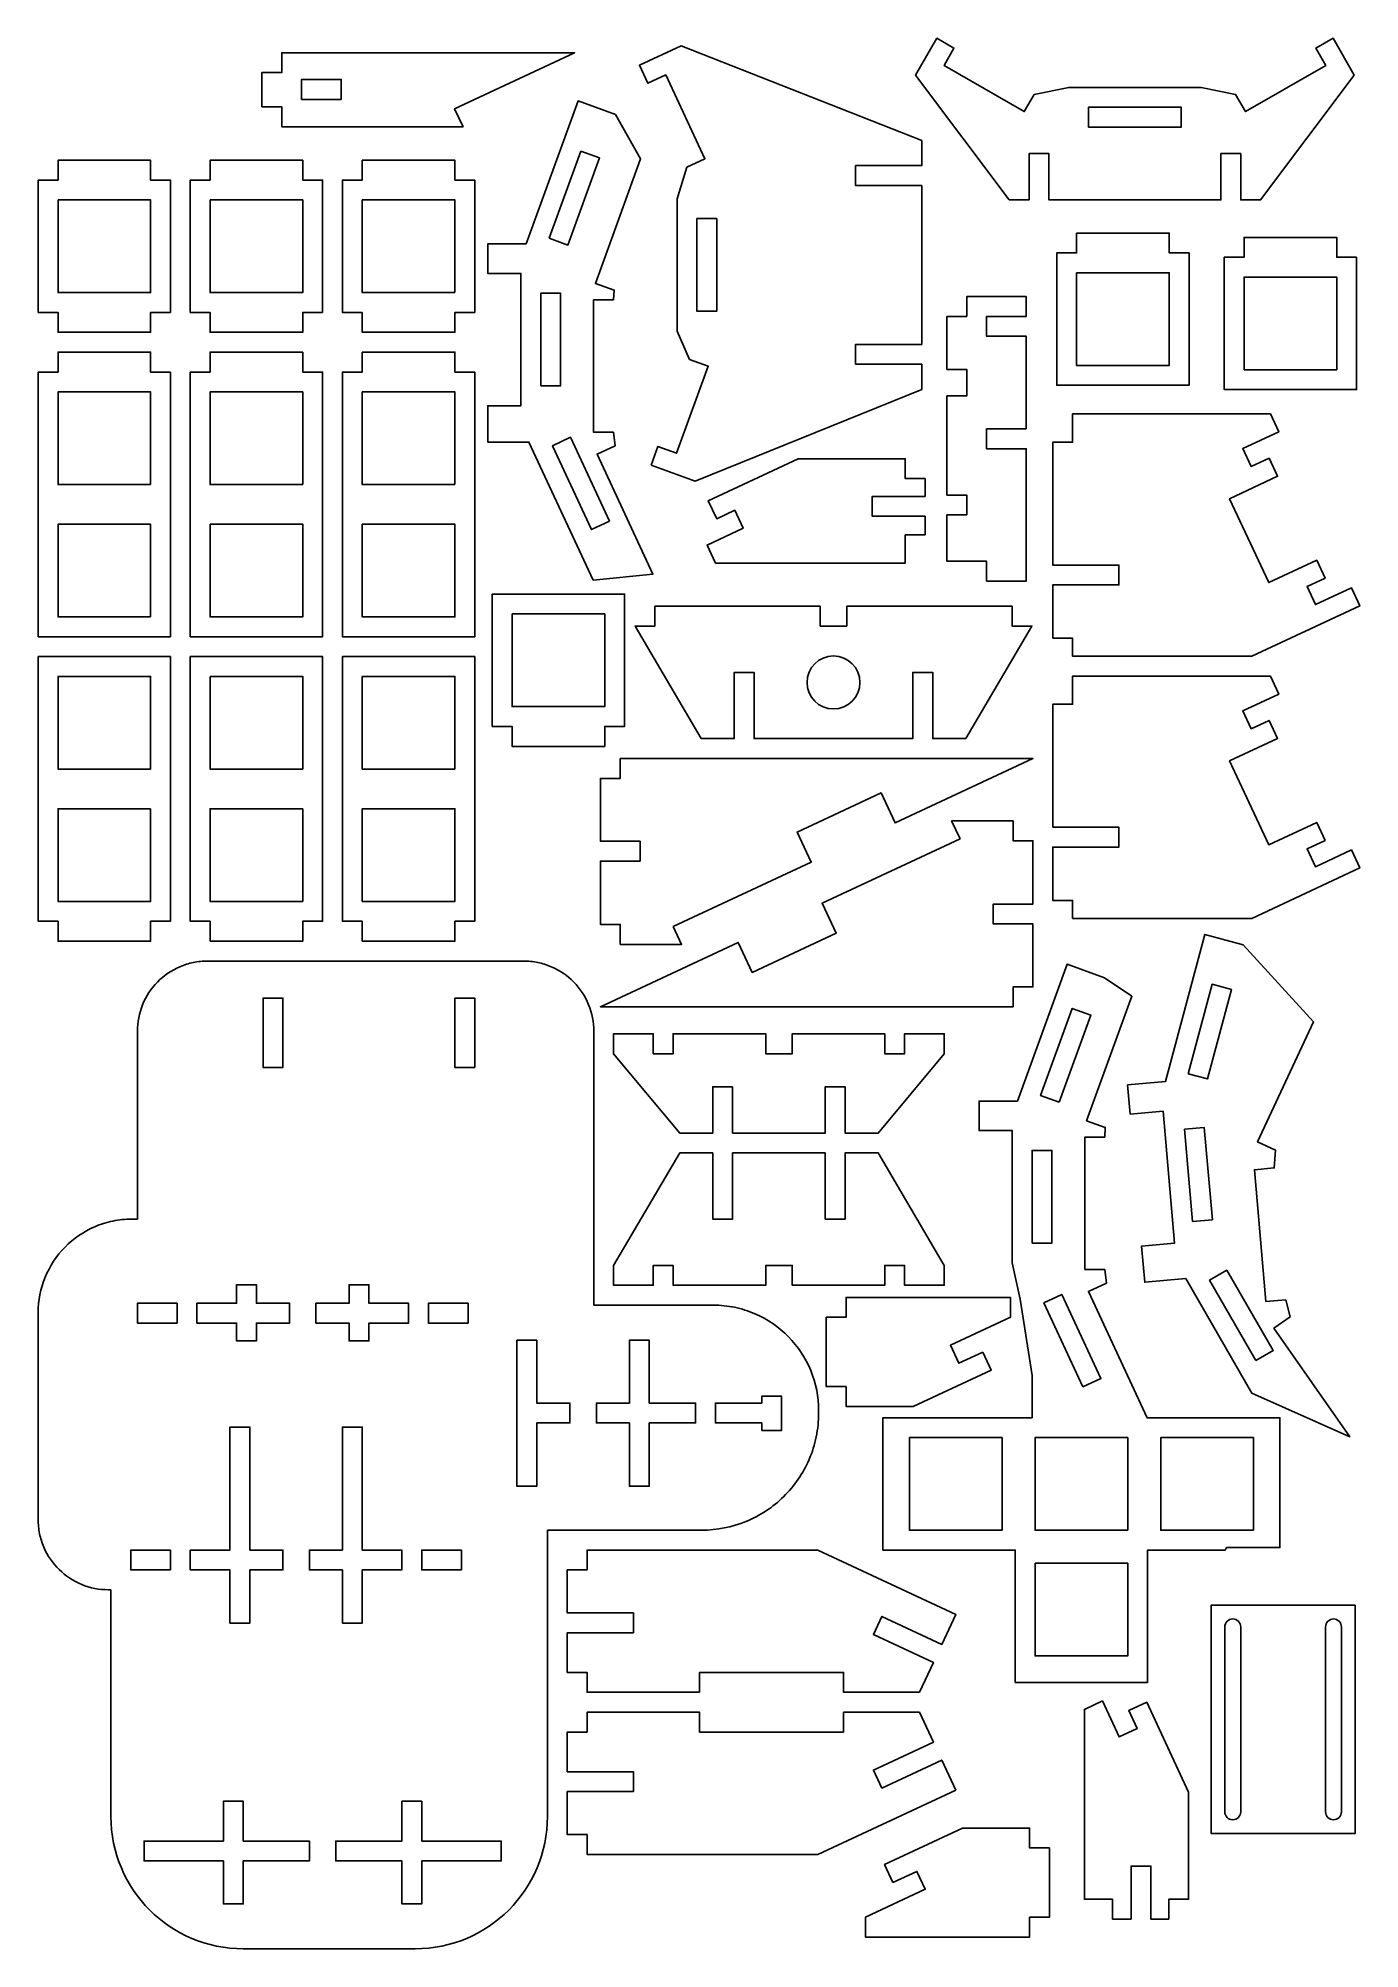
# Model space of a CAD drawing. Header units: millimetres. Extents: x -205 to -5, y -294 to -6.
import ezdxf

# ---------------------------------------------------------------- set-up
doc = ezdxf.new("R2010")
doc.units = ezdxf.units.MM
doc.layers.get('0').update_dxf_attribs({"linetype": 'CONTINUOUS'})

msp = doc.modelspace()

# ---------------------------------------------------------------- linework, layer by layer
for p, q in [((-131.61, -145), (-179.39, -145)), ((-131.61, -145), (-179.39, -145)), ((-190, -155.61), (-190, -184)), ((-190, -184), (-190, -155.61)), ((-121, -197), (-121, -155.61)), ((-121, -197), (-121, -155.61)), ((-190, -184), (-190.86, -184)), ((-190.86, -184), (-190, -184)), ((-205, -198.14), (-205, -229.39)), ((-205, -229.39), (-205, -198.14)), ((-102.91, -197), (-121, -197)), ((-102.91, -197), (-121, -197)), ((-87, -213.32), (-87, -212.91)), ((-87, -213.32), (-87, -212.91)), ((-128, -274.25), (-128, -231)), ((-128, -231), (-104.68, -231)), ((-128, -231), (-104.68, -231)), ((-128, -274.25), (-128, -231)), ((-194.39, -240), (-194, -240)), ((-194, -240), (-194.39, -240)), ((-194, -240), (-194, -274.25)), ((-194, -274.25), (-194, -240)), ((-174, -294.25), (-148, -294.25)), ((-148, -294.25), (-174, -294.25))]:
    msp.add_line(p, q)
for points in [[(-6.01, -11.13), (-9.23, -5.56), (-11.82, -7.06), (-10.32, -9.66), (-22.45, -16.66), (-23.95, -14.06), (-29.18, -13), (-49.18, -13), (-54.41, -14.06), (-55.91, -16.66), (-68.04, -9.66), (-66.54, -7.06), (-69.13, -5.56), (-72.35, -11.13), (-58.18, -30), (-55.18, -30), (-55.18, -23), (-52.18, -23), (-52.18, -30), (-26.18, -30), (-26.18, -23), (-23.18, -23), (-23.18, -30), (-20.18, -30)], [(-140.77, -18.93), (-168.18, -18.93), (-168.18, -15.93), (-171.18, -15.93), (-171.18, -10.76), (-168.18, -10.76), (-168.18, -7.76), (-123.91, -7.76), (-142.04, -16.21)], [(-112.34, -70.07), (-105.66, -72.5), (-71.41, -58.63), (-71.41, -54.82), (-81.41, -54.82), (-81.41, -51.82), (-71.41, -51.82), (-71.41, -27.82), (-81.41, -27.82), (-81.41, -24.82), (-71.41, -24.82), (-71.41, -21.04), (-107.8, -6.71), (-114.1, -9.64), (-112.83, -12.36), (-110.11, -11.1), (-104.2, -23.78), (-106.92, -25.05), (-108.41, -29.82), (-108.41, -49.82), (-106.52, -54.1), (-103.7, -55.12), (-108.49, -68.28), (-111.31, -67.25)], [(-165.18, -14.8), (-159.18, -14.8), (-159.18, -11.8), (-165.18, -11.8)], [(-131.23, -36.64), (-123.36, -15.03), (-117.73, -17.08), (-113.91, -23.81), (-120.75, -42.61), (-117.94, -43.63), (-118.02, -45.09), (-121.02, -45.09), (-121.02, -65.09), (-118.02, -65.09), (-117.78, -67.14), (-120.5, -68.41), (-112.05, -86.53), (-121.08, -87.43), (-130.8, -66.58), (-137.02, -66.58), (-137.02, -61.09), (-132.02, -61.09), (-132.02, -41.09), (-137.02, -41.09), (-137.02, -36.64)], [(-46.18, -16), (-46.18, -19), (-32.18, -19), (-32.18, -16)], [(-127.73, -35.79), (-124.91, -36.82), (-120.12, -23.66), (-122.94, -22.63)], [(-185, -47), (-188, -47), (-188, -50), (-202, -50), (-202, -47), (-205, -47), (-205, -27), (-202, -27), (-202, -24), (-188, -24), (-188, -27), (-185, -27)], [(-162, -47), (-162, -27), (-165, -27), (-165, -24), (-179, -24), (-179, -27), (-182, -27), (-182, -47), (-179, -47), (-179, -50), (-165, -50), (-165, -47)], [(-156, -47), (-159, -47), (-159, -27), (-156, -27), (-156, -24), (-142, -24), (-142, -27), (-139, -27), (-139, -47), (-142, -47), (-142, -50), (-156, -50)], [(-202, -30), (-202, -44), (-188, -44), (-188, -30)], [(-179, -30), (-179, -44), (-165, -44), (-165, -30)], [(-142, -44), (-142, -30), (-156, -30), (-156, -44)], [(-102.41, -32.82), (-105.41, -32.82), (-105.41, -46.82), (-102.41, -46.82)], [(-48, -35), (-34, -35), (-34, -38), (-31, -38), (-31, -58), (-51, -58), (-51, -38), (-48, -38)], [(-5.67, -38.65), (-5.67, -58.65), (-25.67, -58.65), (-25.67, -38.65), (-22.67, -38.65), (-22.67, -35.65), (-8.67, -35.65), (-8.67, -38.65)], [(-48, -41), (-48, -55), (-34, -55), (-34, -41)], [(-22.67, -55.65), (-8.67, -55.65), (-8.67, -41.65), (-22.67, -41.65)], [(-129.02, -58.09), (-126.02, -58.09), (-126.02, -44.09), (-129.02, -44.09)], [(-55.6, -64.6), (-55.6, -50.6), (-61.6, -50.6), (-61.6, -47.6), (-55.6, -47.6), (-55.6, -44.6), (-64.6, -44.6), (-64.6, -47.6), (-67.6, -47.6), (-67.6, -55.6), (-64.6, -55.6), (-64.6, -59.6), (-67.6, -59.6), (-67.6, -74.6), (-64.6, -74.6), (-64.6, -77.6), (-67.6, -77.6), (-67.6, -84.6), (-61.6, -84.6), (-61.6, -87.6), (-55.6, -87.6), (-55.6, -67.6), (-61.6, -67.6), (-61.6, -64.6)], [(-185, -56), (-188, -56), (-188, -53), (-202, -53), (-202, -56), (-205, -56), (-205, -96), (-185, -96)], [(-165, -53), (-165, -56), (-162, -56), (-162, -96), (-182, -96), (-182, -56), (-179, -56), (-179, -53)], [(-156, -53), (-142, -53), (-142, -56), (-139, -56), (-139, -96), (-159, -96), (-159, -56), (-156, -56)], [(-188, -73), (-188, -59), (-202, -59), (-202, -73)], [(-165, -73), (-165, -59), (-179, -59), (-179, -73)], [(-142, -73), (-142, -59), (-156, -59), (-156, -73)], [(-51.6, -96.22), (-51.6, -88.18), (-41.6, -88.18), (-41.6, -85.18), (-51.6, -85.18), (-51.6, -66.6), (-48.6, -66.6), (-48.6, -62.33), (-18.7, -62.33), (-17.43, -65.05), (-22.87, -67.58), (-21.6, -70.3), (-18.89, -69.04), (-17.62, -71.75), (-24.87, -75.14), (-18.95, -87.82), (-11.7, -84.44), (-10.43, -87.16), (-13.15, -88.43), (-11.88, -91.15), (-6.45, -88.61), (-5.18, -91.33), (-21.49, -98.94), (-48.6, -98.94), (-48.6, -96.22)], [(-118.6, -78.55), (-124.51, -65.86), (-127.23, -67.13), (-121.32, -79.82)], [(-73.9, -80.6), (-70.9, -80.6), (-70.9, -77.8), (-78.9, -77.8), (-78.9, -74.8), (-70.9, -74.8), (-70.9, -72.1), (-73.9, -72.1), (-73.9, -69.1), (-90.08, -69.1), (-103.68, -75.44), (-102.41, -78.16), (-99.69, -76.89), (-98.42, -79.61), (-103.86, -82.15), (-102.59, -84.87), (-73.9, -84.87)], [(-188, -93), (-188, -79), (-202, -79), (-202, -93)], [(-179, -79), (-179, -93), (-165, -93), (-165, -79)], [(-156, -79), (-156, -93), (-142, -93), (-142, -79)], [(-136.34, -109.56), (-133.34, -109.56), (-133.34, -112.56), (-119.34, -112.56), (-119.34, -109.56), (-116.34, -109.56), (-116.34, -89.56), (-136.34, -89.56)], [(-86.76, -91.4), (-111.76, -91.4), (-111.76, -94.4), (-114.76, -94.4), (-104.76, -111.4), (-99.76, -111.4), (-99.76, -101.4), (-96.76, -101.4), (-96.76, -111.4), (-72.76, -111.4), (-72.76, -101.4), (-69.76, -101.4), (-69.76, -111.4), (-64.76, -111.4), (-54.76, -94.4), (-57.76, -94.4), (-57.76, -91.4), (-82.76, -91.4), (-82.76, -94.4), (-86.76, -94.4)], [(-133.34, -92.56), (-133.34, -106.56), (-119.34, -106.56), (-119.34, -92.56)], [(-185, -99), (-205, -99), (-205, -139), (-202, -139), (-202, -142), (-188, -142), (-188, -139), (-185, -139)], [(-179, -142), (-179, -139), (-182, -139), (-182, -99), (-162, -99), (-162, -139), (-165, -139), (-165, -142)], [(-156, -142), (-142, -142), (-142, -139), (-139, -139), (-139, -99), (-159, -99), (-159, -139), (-156, -139)], [(-188, -116), (-188, -102), (-202, -102), (-202, -116)], [(-179, -102), (-179, -116), (-165, -116), (-165, -102)], [(-142, -116), (-142, -102), (-156, -102), (-156, -116)], [(-51.6, -124.79), (-51.6, -106.21), (-48.6, -106.21), (-48.6, -101.94), (-18.7, -101.94), (-17.43, -104.66), (-22.87, -107.19), (-21.6, -109.91), (-18.89, -108.64), (-17.62, -111.36), (-24.87, -114.74), (-18.95, -127.43), (-11.7, -124.05), (-10.43, -126.77), (-13.15, -128.04), (-11.88, -130.76), (-6.45, -128.22), (-5.18, -130.94), (-21.49, -138.55), (-48.6, -138.55), (-48.6, -135.83), (-51.6, -135.83), (-51.6, -127.79), (-41.6, -127.79), (-41.6, -124.79)], [(-108.98, -139.76), (-107.71, -142.48), (-117, -142.48), (-117, -139.48), (-120, -139.48), (-120, -129.9), (-114, -129.9), (-114, -126.9), (-120, -126.9), (-120, -117.4), (-117, -117.4), (-117, -114.4), (-54.6, -114.4), (-75.44, -124.12), (-77.56, -119.59), (-90.25, -125.51), (-88.13, -130.04)], [(-188, -122), (-202, -122), (-202, -136), (-188, -136)], [(-165, -122), (-179, -122), (-179, -136), (-165, -136)], [(-156, -136), (-142, -136), (-142, -122), (-156, -122)], [(-65.62, -126.54), (-86.47, -136.26), (-84.35, -140.79), (-97.04, -146.71), (-99.15, -142.18), (-120, -151.9), (-57.6, -151.9), (-57.6, -148.9), (-54.6, -148.9), (-54.6, -139.4), (-60.6, -139.4), (-60.6, -136.4), (-54.6, -136.4), (-54.6, -126.82), (-57.6, -126.82), (-57.6, -123.82), (-66.89, -123.82)], [(-16.38, -196.19), (-15.71, -198.78), (-18.17, -200.5), (-6.7, -216.88), (-21.5, -210.31), (-31.5, -192.99), (-37.69, -193.53), (-38.17, -188.06), (-33.19, -187.62), (-34.93, -167.7), (-39.91, -168.13), (-40.3, -163.71), (-34.54, -163.2), (-28.59, -140.98), (-22.79, -142.54), (-12.18, -154.2), (-20.63, -172.34), (-17.92, -173.6), (-18.12, -176.27), (-21.11, -176.53), (-19.37, -196.45)], [(-25.35, -233.64), (-17.27, -233.64), (-17.27, -214), (-37.33, -214), (-46.22, -194.93), (-43.5, -193.66), (-43.74, -191.61), (-46.74, -191.61), (-46.74, -171.61), (-43.74, -171.61), (-43.66, -170.15), (-46.48, -169.13), (-39.64, -150.33), (-43.79, -147.54), (-49.43, -145.49), (-56.95, -166.16), (-62.74, -166.16), (-62.74, -170.61), (-57.74, -170.61), (-57.74, -190.61), (-56.52, -196.1), (-54.74, -207.61), (-54.74, -214), (-57.28, -214), (-57.28, -214), (-77.27, -214), (-77.27, -234), (-57.27, -234), (-57.27, -254), (-37.27, -254), (-37.27, -234), (-25.52, -234)], [(-31.12, -162.05), (-28.23, -162.82), (-24.6, -149.3), (-27.5, -148.52)], [(-168, -150.61), (-171, -150.61), (-171, -161.08), (-168, -161.08)], [(-171, -150.61), (-171, -161.08), (-168, -161.08), (-168, -150.61)], [(-142, -150.61), (-142, -161.08), (-139, -161.08), (-139, -150.61)], [(-142, -161.08), (-139, -161.08), (-139, -150.61), (-142, -150.61)], [(-50.63, -166.33), (-45.84, -153.18), (-48.66, -152.15), (-53.45, -165.31)], [(-100, -164), (-103, -164), (-103, -171), (-108, -171), (-118, -159), (-118, -156), (-112, -156), (-112, -159), (-109, -159), (-109, -156), (-95, -156), (-95, -159), (-91, -159), (-91, -156), (-77, -156), (-77, -159), (-74, -159), (-74, -156), (-68, -156), (-68, -159), (-78, -171), (-83, -171), (-83, -164), (-86, -164), (-86, -171), (-100, -171)], [(-27.47, -184.11), (-28.69, -170.16), (-31.68, -170.43), (-30.46, -184.37)], [(-86, -174), (-100, -174), (-100, -184), (-103, -184), (-103, -174), (-108, -174), (-118, -191), (-118, -194), (-112, -194), (-112, -191), (-109, -191), (-109, -194), (-95, -194), (-95, -191), (-91, -191), (-91, -194), (-77, -194), (-77, -191), (-74, -191), (-74, -194), (-68, -194), (-68, -191), (-78, -174), (-83, -174), (-83, -184), (-86, -184)], [(-54.74, -187.61), (-51.74, -187.61), (-51.74, -173.61), (-54.74, -173.61)], [(-20.9, -205.35), (-18.3, -203.85), (-25.3, -191.72), (-27.9, -193.22)], [(-172, -202.4), (-172, -199.71), (-167, -199.71), (-167, -196.71), (-172, -196.71), (-172, -193.91), (-175, -193.91), (-175, -196.71), (-181, -196.71), (-181, -199.71), (-175, -199.71), (-175, -202.4)], [(-172, -199.71), (-167, -199.71), (-167, -196.71), (-172, -196.71), (-172, -193.91), (-175, -193.91), (-175, -196.71), (-181, -196.71), (-181, -199.71), (-175, -199.71), (-175, -202.4), (-172, -202.4)], [(-158, -202.4), (-155, -202.4), (-155, -199.71), (-149, -199.71), (-149, -196.71), (-155, -196.71), (-155, -193.91), (-158, -193.91), (-158, -196.71), (-163, -196.71), (-163, -199.71), (-158, -199.71)], [(-155, -202.4), (-155, -199.71), (-149, -199.71), (-149, -196.71), (-155, -196.71), (-155, -193.91), (-158, -193.91), (-158, -196.71), (-163, -196.71), (-163, -199.71), (-158, -199.71), (-158, -202.4)], [(-62.18, -204.08), (-60.91, -206.8), (-72.69, -212.3), (-82.85, -212.3), (-82.85, -209.3), (-85.85, -209.3), (-85.85, -198.83), (-82.85, -198.83), (-82.85, -195.83), (-58.01, -195.83), (-58.01, -198.83), (-67.07, -203.05), (-65.81, -205.77)], [(-47.04, -209.33), (-44.32, -208.07), (-50.24, -195.38), (-52.95, -196.65)], [(-184, -199.71), (-184, -196.71), (-190, -196.71), (-190, -199.71)], [(-184, -196.71), (-190, -196.71), (-190, -199.71), (-184, -199.71)], [(-146, -196.71), (-146, -199.71), (-140, -199.71), (-140, -196.71)], [(-146, -199.71), (-140, -199.71), (-140, -196.71), (-146, -196.71)], [(-132.61, -202.3), (-132.61, -224.37), (-129.61, -224.37), (-129.61, -214.8), (-124.61, -214.8), (-124.61, -211.8), (-129.61, -211.8), (-129.61, -202.3)], [(-132.61, -224.37), (-129.61, -224.37), (-129.61, -214.8), (-124.61, -214.8), (-124.61, -211.8), (-129.61, -211.8), (-129.61, -202.3), (-132.61, -202.3)], [(-112.61, -211.8), (-112.61, -202.3), (-115.61, -202.3), (-115.61, -211.8), (-120.61, -211.8), (-120.61, -214.8), (-115.61, -214.8), (-115.61, -224.37), (-112.61, -224.37), (-112.61, -214.8), (-105.61, -214.8), (-105.61, -211.8)], [(-112.61, -202.3), (-115.61, -202.3), (-115.61, -211.8), (-120.61, -211.8), (-120.61, -214.8), (-115.61, -214.8), (-115.61, -224.37), (-112.61, -224.37), (-112.61, -214.8), (-105.61, -214.8), (-105.61, -211.8), (-112.61, -211.8)], [(-95.61, -211.8), (-102.61, -211.8), (-102.61, -214.8), (-95.61, -214.8), (-95.61, -215.92), (-92.61, -215.92), (-92.61, -210.75), (-95.61, -210.75)], [(-102.61, -211.8), (-102.61, -214.8), (-95.61, -214.8), (-95.61, -215.92), (-92.61, -215.92), (-92.61, -210.75), (-95.61, -210.75), (-95.61, -211.8)], [(-182, -234), (-182, -237), (-176, -237), (-176, -245.04), (-173, -245.04), (-173, -237), (-168, -237), (-168, -234), (-173, -234), (-173, -215.41), (-176, -215.41), (-176, -234)], [(-182, -237), (-176, -237), (-176, -245.04), (-173, -245.04), (-173, -237), (-168, -237), (-168, -234), (-173, -234), (-173, -215.41), (-176, -215.41), (-176, -234), (-182, -234)], [(-156, -234), (-156, -215.41), (-159, -215.41), (-159, -234), (-164, -234), (-164, -237), (-159, -237), (-159, -245.04), (-156, -245.04), (-156, -237), (-150, -237), (-150, -234)], [(-156, -215.41), (-159, -215.41), (-159, -234), (-164, -234), (-164, -237), (-159, -237), (-159, -245.04), (-156, -245.04), (-156, -237), (-150, -237), (-150, -234), (-156, -234)], [(-59.27, -231), (-59.27, -217), (-73.27, -217), (-73.27, -231)], [(-40.27, -231), (-40.27, -217), (-54.27, -217), (-54.27, -231)], [(-21.27, -231), (-21.27, -217), (-35.27, -217), (-35.27, -231)], [(-185, -234), (-191, -234), (-191, -237), (-185, -237)], [(-191, -234), (-191, -237), (-185, -237), (-185, -234)], [(-141, -234), (-147, -234), (-147, -237), (-141, -237)], [(-147, -234), (-147, -237), (-141, -237), (-141, -234)], [(-105, -255.5), (-105, -252.5), (-83.22, -252.5), (-83.22, -255.5), (-71.76, -255.5), (-69.65, -250.97), (-78.71, -246.74), (-77.44, -244.03), (-68.38, -248.25), (-66.27, -243.72), (-87.11, -234), (-122, -234), (-122, -237), (-125, -237), (-125, -243.5), (-115, -243.5), (-115, -246.5), (-125, -246.5), (-125, -252.5), (-122, -252.5), (-122, -255.5)], [(-54.27, -236), (-54.27, -250), (-40.27, -250), (-40.27, -236)], [(-5.88, -242.35), (-27.66, -242.35), (-27.66, -276.83), (-5.88, -276.83)], [(-42.55, -286.76), (-42.55, -289.76), (-39.75, -289.76), (-39.75, -281.76), (-36.75, -281.76), (-36.75, -289.76), (-34.06, -289.76), (-34.06, -286.76), (-31.06, -286.76), (-31.06, -270.58), (-37.4, -256.99), (-40.12, -258.25), (-38.85, -260.97), (-41.57, -262.24), (-44.1, -256.8), (-46.82, -258.07), (-46.82, -286.76)], [(-83.22, -261.5), (-105, -261.5), (-105, -258.5), (-122, -258.5), (-122, -261.5), (-125, -261.5), (-125, -267.5), (-115, -267.5), (-115, -270.5), (-125, -270.5), (-125, -277), (-122, -277), (-122, -280), (-87.11, -280), (-66.27, -270.28), (-68.38, -265.75), (-77.44, -269.98), (-78.71, -267.26), (-69.65, -263.03), (-71.76, -258.5), (-83.22, -258.5)], [(-177, -277.97), (-189, -277.97), (-189, -280.97), (-177, -280.97), (-177, -287.47), (-174, -287.47), (-174, -280.97), (-164, -280.97), (-164, -277.97), (-174, -277.97), (-174, -271.97), (-177, -271.97)], [(-189, -277.97), (-189, -280.97), (-177, -280.97), (-177, -287.47), (-174, -287.47), (-174, -280.97), (-164, -280.97), (-164, -277.97), (-174, -277.97), (-174, -271.97), (-177, -271.97), (-177, -277.97)], [(-147, -287.47), (-147, -280.97), (-135, -280.97), (-135, -277.97), (-147, -277.97), (-147, -271.97), (-150, -271.97), (-150, -277.97), (-160, -277.97), (-160, -280.97), (-150, -280.97), (-150, -287.47)], [(-147, -280.97), (-135, -280.97), (-135, -277.97), (-147, -277.97), (-147, -271.97), (-150, -271.97), (-150, -277.97), (-160, -277.97), (-160, -280.97), (-150, -280.97), (-150, -287.47), (-147, -287.47)], [(-75.77, -284.24), (-77.04, -281.52), (-65.26, -276.02), (-55.1, -276.02), (-55.1, -279.02), (-52.1, -279.02), (-52.1, -289.49), (-55.1, -289.49), (-55.1, -292.49), (-79.94, -292.49), (-79.94, -289.49), (-70.88, -285.26), (-72.15, -282.55)]]:
    msp.add_lwpolyline(points, close=True)
for points in [[(-23.19, -245.62), (-23.19, -273.56, -1), (-25.59, -273.56), (-25.59, -245.62, -1)], [(-7.95, -245.62), (-7.95, -273.56, -1), (-10.35, -273.56), (-10.35, -245.62, -1)]]:
    msp.add_lwpolyline(points, format="xyb", close=True)
msp.add_circle((-84.76, -102.9), 4)
for centre, start, end in [((-174, -274.25), 180, 270), ((-174, -274.25), 180, 270), ((-148, -274.25), -90, 0), ((-148, -274.25), -90, 0)]:
    msp.add_arc(centre, 20, start, end)
for points, knots in [([(-179.39, -145), (-180.11, -145), (-180.83, -145.07), (-182.24, -145.36), (-182.92, -145.58), (-184.85, -146.41), (-186, -147.19), (-187.93, -149.16), (-188.69, -150.32), (-189.73, -152.87), (-190, -154.23), (-190, -155.61)], [-1.670316, -1.670316, -1.670316, -1.670316, -1.45473, -1.45473, -1.239089, -1.239089, -0.82616, -0.82616, -0.413002, -0.413002, 0, 0, 0, 0]), ([(-190, -155.61), (-190, -154.23), (-189.73, -152.87), (-188.69, -150.32), (-187.93, -149.16), (-186, -147.19), (-184.85, -146.41), (-182.92, -145.58), (-182.24, -145.36), (-180.83, -145.07), (-180.11, -145), (-179.39, -145)], [0, 0, 0, 0, 0.413002, 0.413002, 0.82616, 0.82616, 1.239089, 1.239089, 1.45473, 1.45473, 1.670316, 1.670316, 1.670316, 1.670316]), ([(-121, -155.61), (-121, -154.23), (-121.27, -152.87), (-122.31, -150.32), (-123.07, -149.16), (-125, -147.19), (-126.15, -146.41), (-128.08, -145.58), (-128.77, -145.36), (-130.17, -145.07), (-130.89, -145), (-131.61, -145)], [0, 0, 0, 0, 0.412974, 0.412974, 0.82604, 0.82604, 1.239477, 1.239477, 1.45493, 1.45493, 1.670319, 1.670319, 1.670319, 1.670319]), ([(-121, -155.61), (-121, -154.23), (-121.27, -152.87), (-122.31, -150.32), (-123.07, -149.16), (-125, -147.19), (-126.15, -146.41), (-128.08, -145.58), (-128.77, -145.36), (-130.17, -145.07), (-130.89, -145), (-131.61, -145)], [0, 0, 0, 0, 0.412974, 0.412974, 0.82604, 0.82604, 1.239477, 1.239477, 1.45493, 1.45493, 1.670319, 1.670319, 1.670319, 1.670319]), ([(-190.86, -184), (-191.82, -184), (-192.77, -184.1), (-194.65, -184.48), (-195.57, -184.77), (-198.13, -185.88), (-199.66, -186.92), (-202.23, -189.54), (-203.25, -191.09), (-204.64, -194.49), (-205, -196.31), (-205, -198.14)], [-2.227088, -2.227088, -2.227088, -2.227088, -1.93964, -1.93964, -1.652119, -1.652119, -1.101547, -1.101547, -0.550669, -0.550669, 0, 0, 0, 0]), ([(-205, -198.14), (-205, -196.31), (-204.64, -194.49), (-203.25, -191.09), (-202.23, -189.54), (-199.66, -186.92), (-198.13, -185.88), (-195.57, -184.77), (-194.65, -184.48), (-192.77, -184.1), (-191.82, -184), (-190.86, -184)], [0, 0, 0, 0, 0.550669, 0.550669, 1.101547, 1.101547, 1.652119, 1.652119, 1.93964, 1.93964, 2.227088, 2.227088, 2.227088, 2.227088]), ([(-87, -212.91), (-87, -210.85), (-87.4, -208.8), (-88.97, -204.98), (-90.11, -203.24), (-93.01, -200.29), (-94.73, -199.11), (-97.62, -197.87), (-98.65, -197.54), (-100.76, -197.11), (-101.83, -197), (-102.91, -197)], [0, 0, 0, 0, 0.619461, 0.619461, 1.23906, 1.23906, 1.859216, 1.859216, 2.182395, 2.182395, 2.505478, 2.505478, 2.505478, 2.505478]), ([(-87, -212.91), (-87, -210.85), (-87.4, -208.8), (-88.97, -204.98), (-90.11, -203.24), (-93.01, -200.29), (-94.73, -199.11), (-97.62, -197.87), (-98.65, -197.54), (-100.76, -197.11), (-101.83, -197), (-102.91, -197)], [0, 0, 0, 0, 0.619461, 0.619461, 1.23906, 1.23906, 1.859216, 1.859216, 2.182395, 2.182395, 2.505478, 2.505478, 2.505478, 2.505478]), ([(-104.68, -231), (-102.38, -231), (-100.11, -230.55), (-95.86, -228.82), (-93.93, -227.54), (-90.65, -224.33), (-89.34, -222.41), (-87.96, -219.2), (-87.6, -218.06), (-87.12, -215.71), (-87, -214.52), (-87, -213.32)], [0, 0, 0, 0, 0.68829, 0.68829, 1.376734, 1.376734, 2.065795, 2.065795, 2.424884, 2.424884, 2.783864, 2.783864, 2.783864, 2.783864]), ([(-104.68, -231), (-102.38, -231), (-100.11, -230.55), (-95.86, -228.82), (-93.93, -227.54), (-90.65, -224.33), (-89.34, -222.41), (-87.96, -219.2), (-87.6, -218.06), (-87.12, -215.71), (-87, -214.52), (-87, -213.32)], [0, 0, 0, 0, 0.68829, 0.68829, 1.376734, 1.376734, 2.065795, 2.065795, 2.424884, 2.424884, 2.783864, 2.783864, 2.783864, 2.783864]), ([(-205, -229.39), (-205, -230.11), (-204.93, -230.83), (-204.64, -232.24), (-204.42, -232.92), (-203.59, -234.85), (-202.81, -236), (-200.84, -237.93), (-199.68, -238.69), (-197.13, -239.73), (-195.77, -240), (-194.39, -240)], [-1.670316, -1.670316, -1.670316, -1.670316, -1.45473, -1.45473, -1.239089, -1.239089, -0.82616, -0.82616, -0.413002, -0.413002, 0, 0, 0, 0]), ([(-194.39, -240), (-195.77, -240), (-197.13, -239.73), (-199.68, -238.69), (-200.84, -237.93), (-202.81, -236), (-203.59, -234.85), (-204.42, -232.92), (-204.64, -232.24), (-204.93, -230.83), (-205, -230.11), (-205, -229.39)], [0, 0, 0, 0, 0.413002, 0.413002, 0.82616, 0.82616, 1.239089, 1.239089, 1.45473, 1.45473, 1.670316, 1.670316, 1.670316, 1.670316])]:
    msp.add_open_spline(points, degree=3, knots=knots)

doc.saveas('drawing.dxf')
